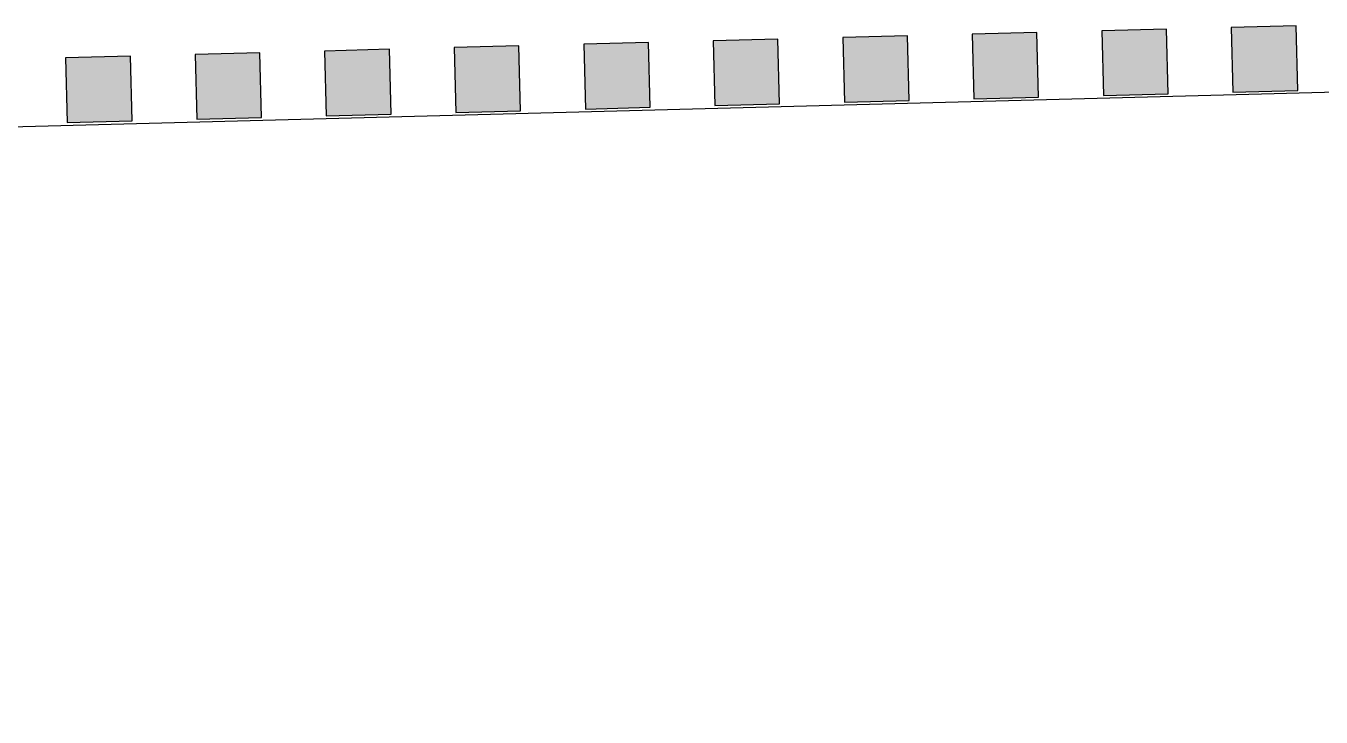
# Model space of a CAD drawing. Header units: metres. Extents: x 668617 to 675126, y 2286318 to 2293677.
# Drawn here: x 670037.86 to 670045.86, y 2287221.15 to 2287225.42 of the extents above; entities that cross this region are included whole.
import ezdxf

# ---------------------------------------------------------------- set-up
doc = ezdxf.new("R2010")
doc.units = ezdxf.units.M
doc.header["$MEASUREMENT"] = 0
doc.layers.add('DMTG-B-CuadrosVerdes', color=94, linetype='Continuous')
doc.layers.add('DMTG-PB-BANQUETAS', color=251, linetype='Continuous')

# ---------------------------------------------------------------- blocks, each defined once
blk = doc.blocks.new('*U181')
h = blk.add_hatch(color=256)
h.dxf.hatch_style = 1
h.paths.add_polyline_path([(7.9945, 3.6721), (8.3945, 3.6721), (8.3945, 4.0721), (7.9945, 4.0721)])
h = blk.add_hatch(color=256)
h.dxf.hatch_style = 1
h.paths.add_polyline_path([(7.9945, 3.6721), (8.3945, 3.6721), (8.3945, 4.0721), (7.9945, 4.0721)])
h = blk.add_hatch(color=256)
h.dxf.hatch_style = 1
h.paths.add_polyline_path([(8.7945, 3.6721), (9.1945, 3.6721), (9.1945, 4.0721), (8.7945, 4.0721)])
h = blk.add_hatch(color=256)
h.dxf.hatch_style = 1
h.paths.add_polyline_path([(8.7945, 3.6721), (9.1945, 3.6721), (9.1945, 4.0721), (8.7945, 4.0721)])
h = blk.add_hatch(color=256)
h.dxf.hatch_style = 1
h.paths.add_polyline_path([(9.5945, 3.6721), (9.9945, 3.6721), (9.9945, 4.0721), (9.5945, 4.0721)])
h = blk.add_hatch(color=256)
h.dxf.hatch_style = 1
h.paths.add_polyline_path([(9.5945, 3.6721), (9.9945, 3.6721), (9.9945, 4.0721), (9.5945, 4.0721)])
h = blk.add_hatch(color=256)
h.dxf.hatch_style = 1
h.paths.add_polyline_path([(10.3945, 3.6721), (10.7945, 3.6721), (10.7945, 4.0721), (10.3945, 4.0721)])
h = blk.add_hatch(color=256)
h.dxf.hatch_style = 1
h.paths.add_polyline_path([(10.3945, 3.6721), (10.7945, 3.6721), (10.7945, 4.0721), (10.3945, 4.0721)])
h = blk.add_hatch(color=256)
h.dxf.hatch_style = 1
h.paths.add_polyline_path([(11.1945, 3.6721), (11.5945, 3.6721), (11.5945, 4.0721), (11.1945, 4.0721)])
h = blk.add_hatch(color=256)
h.dxf.hatch_style = 1
h.paths.add_polyline_path([(11.1945, 3.6721), (11.5945, 3.6721), (11.5945, 4.0721), (11.1945, 4.0721)])
h = blk.add_hatch(color=256)
h.dxf.hatch_style = 1
h.paths.add_polyline_path([(11.9945, 3.6721), (12.3945, 3.6721), (12.3945, 4.0721), (11.9945, 4.0721)])
h = blk.add_hatch(color=256)
h.dxf.hatch_style = 1
h.paths.add_polyline_path([(11.9945, 3.6721), (12.3945, 3.6721), (12.3945, 4.0721), (11.9945, 4.0721)])
h = blk.add_hatch(color=256)
h.dxf.hatch_style = 1
h.paths.add_polyline_path([(12.7945, 3.6721), (13.1945, 3.6721), (13.1945, 4.0721), (12.7945, 4.0721)])
h = blk.add_hatch(color=256)
h.dxf.hatch_style = 1
h.paths.add_polyline_path([(12.7945, 3.6721), (13.1945, 3.6721), (13.1945, 4.0721), (12.7945, 4.0721)])
h = blk.add_hatch(color=256)
h.dxf.hatch_style = 1
h.paths.add_polyline_path([(13.5945, 3.6721), (13.9945, 3.6721), (13.9945, 4.0721), (13.5945, 4.0721)])
h = blk.add_hatch(color=256)
h.dxf.hatch_style = 1
h.paths.add_polyline_path([(13.5945, 3.6721), (13.9945, 3.6721), (13.9945, 4.0721), (13.5945, 4.0721)])
h = blk.add_hatch(color=256)
h.dxf.hatch_style = 1
h.paths.add_polyline_path([(14.3945, 3.6721), (14.7945, 3.6721), (14.7945, 4.0721), (14.3945, 4.0721)])
h = blk.add_hatch(color=256)
h.dxf.hatch_style = 1
h.paths.add_polyline_path([(14.3945, 3.6721), (14.7945, 3.6721), (14.7945, 4.0721), (14.3945, 4.0721)])
h = blk.add_hatch(color=256)
h.dxf.hatch_style = 1
h.paths.add_polyline_path([(15.1945, 3.6721), (15.5945, 3.6721), (15.5945, 4.0721), (15.1945, 4.0721)])
h = blk.add_hatch(color=256)
h.dxf.hatch_style = 1
h.paths.add_polyline_path([(15.1945, 3.6721), (15.5945, 3.6721), (15.5945, 4.0721), (15.1945, 4.0721)])
for points in [[(7.9945, 3.6721), (8.3945, 3.6721), (8.3945, 4.0721), (7.9945, 4.0721)], [(7.9945, 3.6721), (8.3945, 3.6721), (8.3945, 4.0721), (7.9945, 4.0721)], [(8.7945, 3.6721), (9.1945, 3.6721), (9.1945, 4.0721), (8.7945, 4.0721)], [(8.7945, 3.6721), (9.1945, 3.6721), (9.1945, 4.0721), (8.7945, 4.0721)], [(9.5945, 3.6721), (9.9945, 3.6721), (9.9945, 4.0721), (9.5945, 4.0721)], [(9.5945, 3.6721), (9.9945, 3.6721), (9.9945, 4.0721), (9.5945, 4.0721)], [(10.3945, 3.6721), (10.7945, 3.6721), (10.7945, 4.0721), (10.3945, 4.0721)], [(10.3945, 3.6721), (10.7945, 3.6721), (10.7945, 4.0721), (10.3945, 4.0721)], [(11.1945, 3.6721), (11.5945, 3.6721), (11.5945, 4.0721), (11.1945, 4.0721)], [(11.1945, 3.6721), (11.5945, 3.6721), (11.5945, 4.0721), (11.1945, 4.0721)], [(11.9945, 3.6721), (12.3945, 3.6721), (12.3945, 4.0721), (11.9945, 4.0721)], [(11.9945, 3.6721), (12.3945, 3.6721), (12.3945, 4.0721), (11.9945, 4.0721)], [(12.7945, 3.6721), (13.1945, 3.6721), (13.1945, 4.0721), (12.7945, 4.0721)], [(12.7945, 3.6721), (13.1945, 3.6721), (13.1945, 4.0721), (12.7945, 4.0721)], [(13.5945, 3.6721), (13.9945, 3.6721), (13.9945, 4.0721), (13.5945, 4.0721)], [(13.5945, 3.6721), (13.9945, 3.6721), (13.9945, 4.0721), (13.5945, 4.0721)], [(14.3945, 3.6721), (14.7945, 3.6721), (14.7945, 4.0721), (14.3945, 4.0721)], [(14.3945, 3.6721), (14.7945, 3.6721), (14.7945, 4.0721), (14.3945, 4.0721)], [(15.1945, 3.6721), (15.5945, 3.6721), (15.5945, 4.0721), (15.1945, 4.0721)], [(15.1945, 3.6721), (15.5945, 3.6721), (15.5945, 4.0721), (15.1945, 4.0721)]]:
    blk.add_lwpolyline(points, close=True)

msp = doc.modelspace()

# ---------------------------------------------------------------- linework, layer by layer
at = {"layer": 'DMTG-PB-BANQUETAS'}
msp.add_lwpolyline([(670012.51306, 2287224.13077), (670059.73334, 2287225.37992, -0.3839787), (670063.82992, 2287221.28565), (670065.20734, 2287147.09155), (670065.15884, 2287146.6179), (670065.02446, 2287146.16088), (670064.80732, 2287145.73647), (670064.51553, 2287145.35961), (670064.16019, 2287145.04323), (670063.75137, 2287144.79824), (669947.54261, 2287141.38097, -0.4155602), (669939.30992, 2287149.17912), (669937.69777, 2287214.16606, -0.4100082), (669945.4957, 2287222.40976), (669996.21388, 2287223.70948)], format="xyb", dxfattribs=at)

# ---------------------------------------------------------------- block references
at = {"layer": 'DMTG-B-CuadrosVerdes', "rotation": 181.4830084380721}
msp.add_blockref('*U181', (670053.59961, 2287229.30104), dxfattribs=at)

doc.saveas('drawing.dxf')
